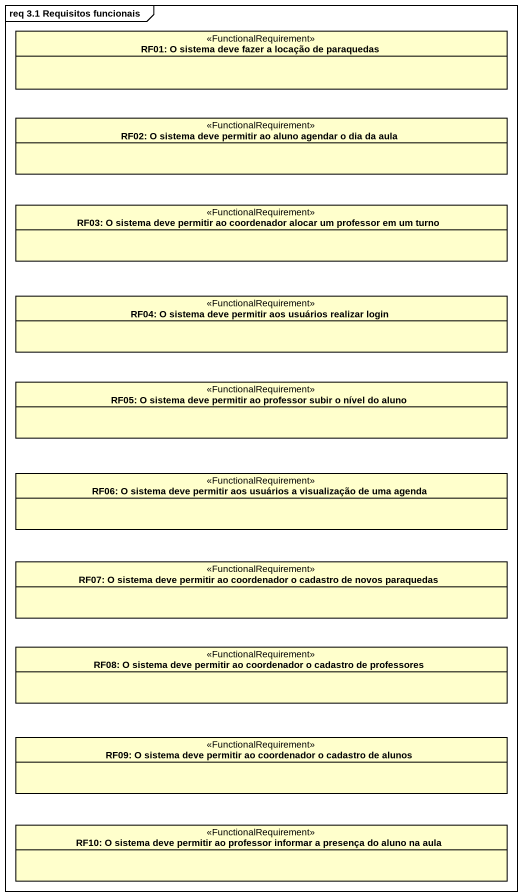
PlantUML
@startuml
mainframe req 3.1 Requisitos funcionais
hide circle
hide empty members
class "RF01: O sistema deve fazer a locação de paraquedas" as RF01_O_sistema_deve_fazer_a <<FunctionalRequirement>>
class "RF02: O sistema deve permitir ao aluno agendar o dia da aula" as RF02_O_sistema_deve <<FunctionalRequirement>>
class "RF03: O sistema deve permitir ao coordenador alocar um professor em um turno" as RF03_O_sistema_deve <<FunctionalRequirement>>
class "RF04: O sistema deve permitir aos usuários realizar login" as RF04_O_sistema_deve <<FunctionalRequirement>>
class "RF05: O sistema deve permitir ao professor subir o nível do aluno" as RF05_O_sistema_deve <<FunctionalRequirement>>
class "RF06: O sistema deve permitir aos usuários a visualização de uma agenda" as RF06_O_sistema_deve <<FunctionalRequirement>>
class "RF07: O sistema deve permitir ao coordenador o cadastro de novos paraquedas" as RF07_O_sistema_deve <<FunctionalRequirement>>
class "RF08: O sistema deve permitir ao coordenador o cadastro de professores" as RF08_O_sistema_deve <<FunctionalRequirement>>
class "RF09: O sistema deve permitir ao coordenador o cadastro de alunos" as RF09_O_sistema_deve <<FunctionalRequirement>>
class "RF10: O sistema deve permitir ao professor informar a presença do aluno na aula" as RF10_O_sistema_deve <<FunctionalRequirement>>
@enduml
